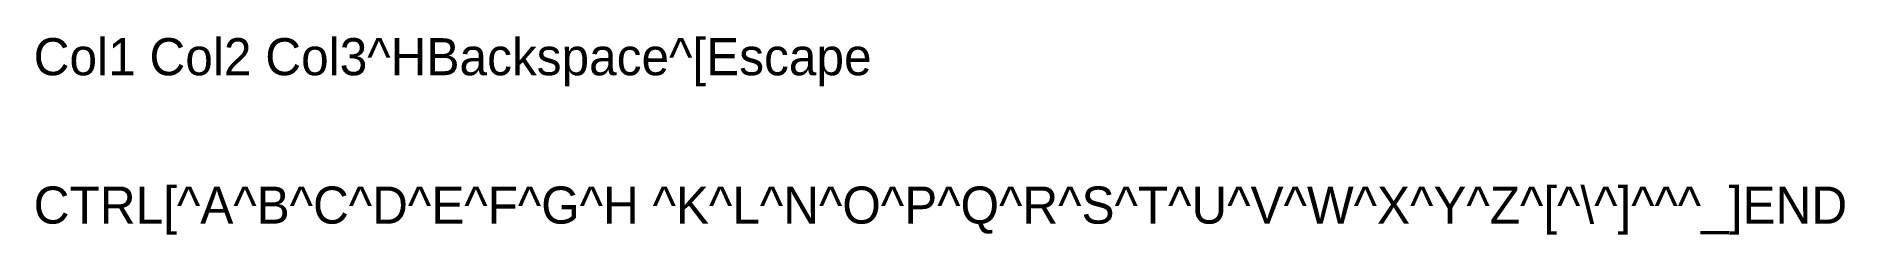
# Model space of a CAD drawing. Header units: metres. Extents: x 0 to 122, y -1 to 13.
import ezdxf

# ---------------------------------------------------------------- set-up
doc = ezdxf.new("R2010")
doc.units = ezdxf.units.M

msp = doc.modelspace()

# ---------------------------------------------------------------- texts
for s, p in [('Col1^ICol2^ICol3^HBackspace^[Escape', (0, 10)), ('CTRL[^A^B^C^D^E^F^G^H^I^K^L^N^O^P^Q^R^S^T^U^V^W^X^Y^Z^[^\\^]^^^_]END', (0, 0))]:
    msp.add_text(s, height=2.5).set_placement(p)

doc.saveas('drawing.dxf')
